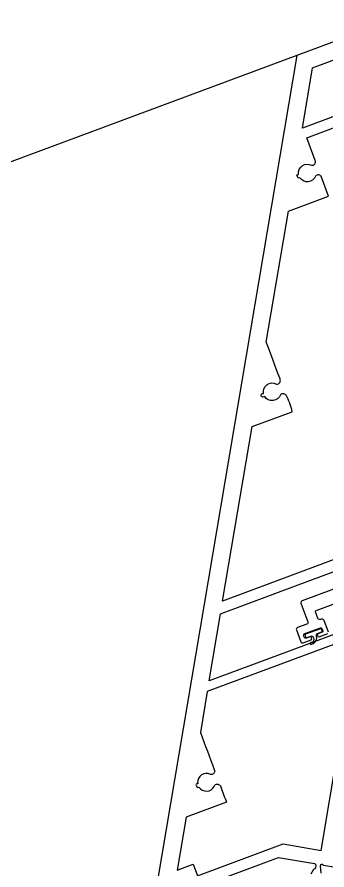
# Model space of a CAD drawing. Extents: x 12199666 to 24617114, y 1197707 to 2548648.
# Drawn here: x 12313494 to 12313581.7, y 1247302.8 to 1247544.2 of the extents above; entities that cross this region are included whole.
import ezdxf

# ---------------------------------------------------------------- set-up
doc = ezdxf.new("R2010")
doc.units = 0
doc.header["$LTSCALE"] = 10
doc.header["$MEASUREMENT"] = 0
doc.layers.add('TX-PLAN-T1-F11$0$_EDO-ALUMINIUM-SECTION', color=90, linetype='Continuous', lineweight=30)
doc.layers.add('TX-PLAN-T1-F11$0$F-Alum', color=4, linetype='Continuous')
doc.layers.add('TX-PLAN-T1-F11$0$F-Gaskets', color=8, linetype='Continuous')

# ---------------------------------------------------------------- blocks, each defined once
blk = doc.blocks.new('TX-PLAN-T1-F11$0$TY001')
at = {"layer": 'TX-PLAN-T1-F11$0$F-Alum'}
blk.add_line((1440, 265.61), (565.21, -239.78), dxfattribs=at)
for points in [[(1494, 115.24), (1465.93, 99.03), (1445, 86.94), (1445, 106.13), (1464.67, 117.49), (1481.25, 127.07, -0.414214)], [(1448.07, 26.66), (1472.68, 40.88, -0.131724), (1472.68, 40.88), (1483, 40.88, -0.414214), (1483.5, 40.38), (1483.5, 39.68, -0.359508), (1483.26, 39.39, 0.263725), (1483.03, 39.2), (1482.52, 37.78, 0.087489)], [(1485.34, 38.56), (1484.81, 40.54, -0.065543), (1484.8, 40.62), (1484.8, 40.78, -0.000521), (1484.8, 40.78, -0.687733), (1485.32, 40.98, 0.213422), (1485.55, 40.88), (1491.9, 40.88, -0.414214), (1492.2, 40.58)], [(1490, 135.82), (1445, 109.82), (1445, 159.92), (1455.5, 165.96, 0.074616), (1453.03, 170.24, 0.485318), (1451.45, 170.13, -0.625689), (1447.11, 168.91), (1446.89, 168.78, -1.655975), (1446.66, 169.66, -0.636825), (1449.78, 172.94, 0.071948), (1449.87, 172.93, 0.577186), (1450.56, 174.53, 0.000784), (1445, 184.14), (1445, 221.72), (1455.52, 227.81), (1452.64, 232.81, 0.547967), (1450.94, 232.84, -0.625579), (1446.61, 231.63), (1446.18, 231.37), (1445.67, 232.24), (1446.11, 232.49, -0.625579), (1449.32, 235.64, 0.561553), (1450.11, 237.17), (1446.67, 243.11), (1446.67, 243.11), (1490, 268.14)]]:
    blk.add_lwpolyline(points, format="xyb", dxfattribs=at)
for points in [[(1494, 273.92), (1445, 245.61), (1445, 262.93), (1484.28, 285.62)], [(1494, 296.8), (1465.77, 280.5), (1440, 265.61), (1440, 22)]]:
    blk.add_lwpolyline(points, dxfattribs=at)
blk.add_lwpolyline([(1484.21, 106.49), (1445, 83.84), (1445, 83.84), (1445, 83.84), (1445, 72.08, -0.001343), (1450.62, 62.4, -0.538529), (1450.03, 60.87, -0.191455), (1449.76, 60.88, 0.575367), (1446.6, 57.94, -0.750917), (1446.45, 57.57, 0.982837), (1446.47, 57.04, 0.061395), (1446.74, 56.58), (1447.17, 56.83, 0.579597), (1451.41, 57.72, -0.066352), (1451.52, 58.08, -0.586675), (1453.22, 57.9, -0.000001), (1455.55, 53.88), (1445, 47.78), (1445, 32.57), (1449.18, 34.98), (1450.93, 31.95), (1473.31, 44.88), (1484.21, 44.88)], format="xyb", close=True, dxfattribs=at)
blk = doc.blocks.new('*U193')
at = {"layer": 'TX-PLAN-T1-F11$0$F-Alum', "flags": 128}
for points in [[(6, 136.09), (-32.85, 113.65, 0.414214), (-33.04, 112.96), (-30.2, 108.05, -0.414214), (-30.38, 107.37), (-32.88, 105.93, 0.414214), (-33.06, 105.25), (-31.27, 102.14, 0.414214), (-30.58, 101.96), (-28.5, 103.17, 0.414214), (-28.39, 103.58, 0.449979), (-28.95, 103.96), (-29.85, 103.44, -0.414214), (-30.53, 103.63), (-30.72, 103.95, -0.414214), (-30.54, 104.63), (-26.47, 106.99, -0.414214), (-26.06, 106.88), (-25.67, 106.21, -0.414214), (-25.78, 105.8), (-26.85, 105.18, 0.414214), (-26.96, 104.77, 0.389217), (-26.39, 104.38), (-24.13, 105.69, 0.414214)], [(-24.02, 106.1), (-25.78, 109.15, 0.547902), (-26.78, 109.32, -0.297524), (-27.47, 109.32), (-28.56, 111.22, -0.445028), (-28.43, 111.58), (3.86, 130.24)]]:
    blk.add_lwpolyline(points, format="xyb", dxfattribs=at)
at = {"layer": 'TX-PLAN-T1-F11$0$F-Gaskets'}
blk.add_lwpolyline([(-25.81, 106.21), (-26.06, 106.64, 0.414214), (-26.4, 106.73), (-30.3, 104.48, 0.414214), (-30.39, 104.14), (-30.14, 103.71, 0.414214), (-29.8, 103.62), (-28.71, 104.24, -0.414214), (-28.03, 104.06), (-27.88, 103.8, -0.517396), (-28.34, 102.42, 0.275933), (-28.54, 102.33, 0.788636), (-28.45, 101.92, 0.457338), (-27.09, 104.34), (-27.16, 104.56, -0.414214), (-26.98, 105.24), (-25.9, 105.87, 0.414214)], format="xyb", close=True, dxfattribs=at)
blk = doc.blocks.new('TX-PLAN-T1-F11$0$A$C21521A5F')
at = {"rotation": 90}
for name, p in [('*U193', (388.72, 16760.22, 0)), ('TX-PLAN-T1-F11$0$TY001', (388.72, 15260.22, 0))]:
    blk.add_blockref(name, p, dxfattribs=at)
blk = doc.blocks.new('TX-PLAN-T1-F11$0$标准层幕墙0118')
at = {"color": 3, "rotation": 270}
blk.add_blockref('TX-PLAN-T1-F11$0$A$C21521A5F', (4239.78, -661.28, 0), dxfattribs=at)
blk = doc.blocks.new('TX-PLAN-T1-F11')
at = {"layer": 'TX-PLAN-T1-F11$0$_EDO-ALUMINIUM-SECTION', "rotation": 350.4236156863823}
blk.add_blockref('TX-PLAN-T1-F11$0$标准层幕墙0118', (12293055.45, 1251790.44), dxfattribs=at)

msp = doc.modelspace()

# ---------------------------------------------------------------- block references
msp.add_blockref('TX-PLAN-T1-F11', (0, 0))

doc.saveas('drawing.dxf')
